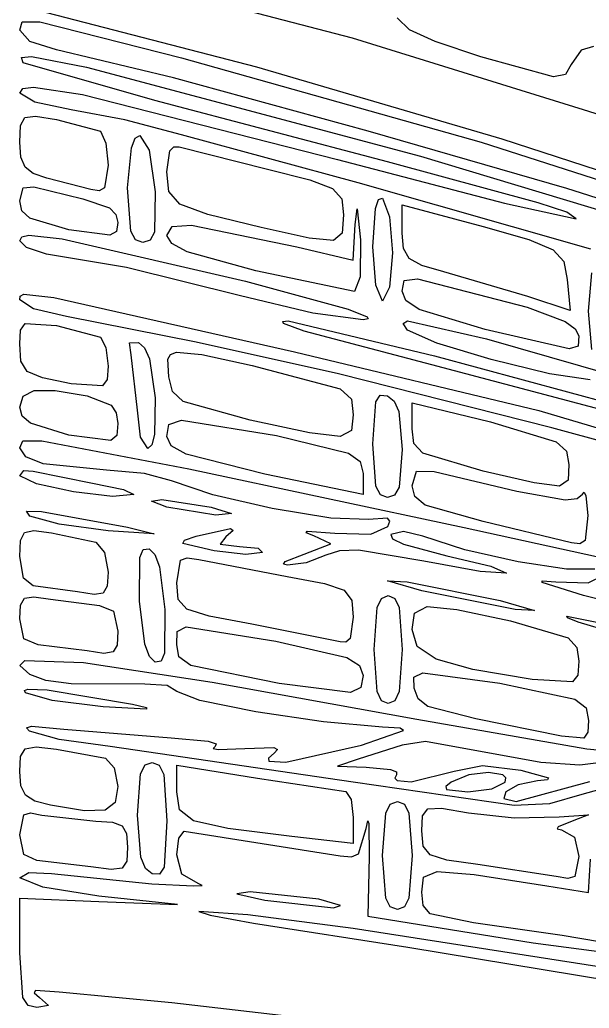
# Model space of a CAD drawing. Extents: x 1 to 276, y 11 to 133.
# Drawn here: x 171.8 to 192.29, y 50.78 to 86.32 of the extents above; entities that cross this region are included whole.
import ezdxf

# ---------------------------------------------------------------- set-up
doc = ezdxf.new("R2010")
doc.units = 0

msp = doc.modelspace()

# ---------------------------------------------------------------- linework, layer by layer
at = {"layer": 'Layer 1'}
for p, q in [((175.37688, 87.860788), (183.757077, 85.669993)), ((180.326785, 84.62222), (172.773025, 86.57844)), ((185.821181, 85.957066), (185.383224, 86.390205)), ((171.802886, 85.953317), (171.892696, 86.251641)), ((171.892696, 86.251641), (172.527448, 86.247314)), ((172.527448, 86.247314), (177.623723, 84.954603)), ((172.16735, 85.538671), (171.802886, 85.953317)), ((183.757077, 85.669993), (192.074568, 83.096874)), ((186.745642, 85.539602), (185.821181, 85.957066)), ((173.125803, 85.248114), (172.16735, 85.538671)), ((188.383452, 84.996231), (186.745642, 85.539602)), ((192.445558, 85.360739), (192.001582, 85.236869)), ((171.869429, 84.964585), (172.225426, 85.001037)), ((171.925653, 84.779272), (171.869429, 84.964585)), ((172.225426, 85.001037), (174.204246, 84.625108)), ((177.328916, 84.236584), (173.125803, 85.248114)), ((177.623723, 84.954603), (188.396108, 81.922785)), ((190.996699, 84.275152), (188.383452, 84.996231)), ((192.001582, 85.236869), (191.63536, 84.710833)), ((176.658875, 83.41508), (171.925653, 84.779272)), ((174.204246, 84.625108), (186.21713, 81.415049)), ((189.158682, 82.026104), (180.326785, 84.62222)), ((191.63536, 84.710833), (191.429122, 84.360139)), ((191.429122, 84.360139), (190.996699, 84.275152)), ((171.916137, 83.849386), (172.293231, 83.903595)), ((172.293231, 83.903595), (174.063002, 83.639755)), ((184.339425, 82.321336), (177.328916, 84.236584)), ((171.802886, 83.686719), (171.916137, 83.849386)), ((172.347002, 83.360443), (171.802886, 83.686719)), ((174.063002, 83.639755), (183.233246, 81.294884)), ((173.65497, 83.088407), (172.347002, 83.360443)), ((185.032061, 81.217273), (176.658875, 83.41508)), ((171.980333, 82.8057), (172.373791, 82.854036)), ((172.373791, 82.854036), (173.122981, 82.733865)), ((175.584843, 82.727515), (173.65497, 83.088407)), ((192.074568, 83.096874), (193.864035, 82.531591)), ((171.802886, 81.922123), (171.828176, 82.518511)), ((171.828176, 82.518511), (171.980333, 82.8057)), ((173.122981, 82.733865), (174.710482, 82.320762)), ((177.623723, 82.187765), (175.584843, 82.727515)), ((174.710482, 82.320762), (174.899351, 81.892446)), ((175.95593, 82.067821), (176.120404, 82.165055)), ((176.120404, 82.165055), (176.453035, 81.630359)), ((183.973727, 80.463033), (177.623723, 82.187765)), ((191.487584, 80.253489), (184.339425, 82.321336)), ((171.843147, 81.382196), (171.802886, 81.922123)), ((174.899351, 81.892446), (174.977888, 81.094506)), ((175.816414, 81.724033), (175.95593, 82.067821)), ((177.205637, 81.611502), (177.343546, 81.759305)), ((177.343546, 81.759305), (177.535528, 81.753848)), ((177.535528, 81.753848), (180.71053, 80.945986)), ((188.396108, 81.922785), (195.759334, 79.546869)), ((196.406252, 79.671422), (189.158682, 82.026104)), ((175.683444, 80.286292), (175.816414, 81.724033)), ((176.453035, 81.630359), (176.671928, 80.140947)), ((177.094556, 80.861672), (177.205637, 81.611502)), ((186.21713, 81.415049), (196.144568, 78.420096)), ((171.991093, 81.023245), (171.843147, 81.382196)), ((174.977888, 81.094506), (174.853622, 80.283602)), ((183.233246, 81.294884), (189.234661, 79.72855)), ((190.447556, 79.735958), (185.032061, 81.217273)), ((172.287471, 80.791029), (171.991093, 81.023245)), ((172.773025, 80.631308), (172.287471, 80.791029)), ((177.162245, 80.153195), (177.094556, 80.861672)), ((180.71053, 80.945986), (182.239349, 80.565427)), ((174.360526, 80.216442), (172.773025, 80.631308)), ((182.239349, 80.565427), (183.056769, 80.254453)), ((192.349206, 78.07208), (183.973727, 80.463033)), ((171.802886, 79.812158), (171.930459, 80.283734)), ((171.930459, 80.283734), (172.307006, 80.315572)), ((172.307006, 80.315572), (174.070896, 79.885536)), ((174.664456, 80.17311), (174.360526, 80.216442)), ((174.853622, 80.283602), (174.664456, 80.17311)), ((175.796201, 78.722074), (175.683444, 80.286292)), ((176.671928, 80.140947), (176.647763, 78.681549)), ((177.558018, 79.695741), (177.162245, 80.153195)), ((183.056769, 80.254453), (183.384577, 79.880376)), ((196.103646, 78.784163), (191.487584, 80.253489)), ((171.881148, 79.454215), (171.802886, 79.812158)), ((174.070896, 79.885536), (175.028071, 79.55829)), ((178.570932, 79.317927), (177.558018, 79.695741)), ((183.384577, 79.880376), (183.44456, 79.310508)), ((184.59713, 79.540034), (184.708128, 79.860229)), ((184.708128, 79.860229), (184.855672, 79.904233)), ((184.855672, 79.904233), (185.104821, 79.238276)), ((185.561228, 78.656457), (185.561228, 79.674927)), ((185.561228, 79.674927), (188.471646, 78.885057)), ((189.234661, 79.72855), (191.823743, 79.169749)), ((191.4849, 79.401657), (190.447556, 79.735958)), ((172.158574, 79.185933), (171.881148, 79.454215)), ((175.028071, 79.55829), (175.256561, 79.323908)), ((175.256561, 79.323908), (175.330666, 79.03393)), ((180.490044, 78.848368), (178.570932, 79.317927)), ((183.44456, 79.310508), (183.402513, 78.652262)), ((183.862602, 78.965844), (183.942771, 79.529803)), ((183.942771, 79.529803), (184.057335, 78.404927)), ((184.502894, 78.161157), (184.59713, 79.540034)), ((191.823743, 79.169749), (191.4849, 79.401657)), ((173.566776, 78.766877), (172.158574, 79.185933)), ((175.330666, 79.03393), (175.276663, 78.716374)), ((177.282636, 78.888927), (177.985629, 78.939826)), ((177.985629, 78.939826), (181.768864, 78.164332)), ((183.797338, 77.674676), (183.862602, 78.965844)), ((185.104821, 79.238276), (185.20845, 77.94314)), ((171.875135, 78.516349), (172.123043, 78.579392)), ((172.123043, 78.579392), (173.332796, 78.448539)), ((175.039668, 78.577347), (173.566776, 78.766877)), ((175.276663, 78.716374), (175.039668, 78.577347)), ((175.964283, 78.407186), (175.796201, 78.722074)), ((176.647763, 78.681549), (176.496708, 78.396531)), ((177.094556, 78.569674), (177.282636, 78.888927)), ((177.267616, 78.278814), (177.094556, 78.569674)), ((182.210476, 78.465808), (180.490044, 78.848368)), ((183.402513, 78.652262), (183.086226, 78.385568)), ((185.608616, 78.104525), (185.561228, 78.656457)), ((188.471646, 78.885057), (190.113922, 78.417478)), ((171.802886, 78.378821), (171.875135, 78.516349)), ((172.044952, 78.138507), (171.802886, 78.378821)), ((173.332796, 78.448539), (179.91678, 76.92467)), ((176.230955, 78.316732), (175.964283, 78.407186)), ((176.496708, 78.396531), (176.230955, 78.316732)), ((177.822866, 77.98296), (177.267616, 78.278814)), ((183.086226, 78.385568), (182.210476, 78.465808)), ((184.057335, 78.404927), (184.051515, 77.081877)), ((190.113922, 78.417478), (190.995553, 78.051399)), ((172.767866, 77.897764), (172.044952, 78.138507)), ((175.636525, 77.419618), (172.767866, 77.897764)), ((180.296369, 77.290148), (177.822866, 77.98296)), ((181.768864, 78.164332), (183.797338, 77.674676)), ((184.606523, 76.776195), (184.502894, 78.161157)), ((185.20845, 77.94314), (185.104821, 76.712033)), ((185.812538, 77.744614), (185.608616, 78.104525)), ((190.995553, 78.051399), (191.370175, 77.62731)), ((186.265632, 77.49014), (185.812538, 77.744614)), ((187.060534, 77.254517), (186.265632, 77.49014)), ((191.370175, 77.62731), (191.491426, 76.985701)), ((179.740391, 76.400442), (175.636525, 77.419618)), ((183.842494, 76.552842), (180.296369, 77.290148)), ((190.080314, 76.372925), (187.060534, 77.254517)), ((192.26401, 75.847286), (192.378707, 77.229029)), ((179.91678, 76.92467), (183.612747, 75.91987)), ((184.051515, 77.081877), (183.842494, 76.552842)), ((184.855672, 76.200064), (184.606523, 76.776195)), ((185.561228, 76.567659), (185.628581, 76.945434)), ((185.628581, 76.945434), (186.115663, 77.012027)), ((186.115663, 77.012027), (190.059147, 75.992983)), ((191.491426, 76.985701), (191.60114, 75.875508)), ((171.821253, 76.385834), (171.954051, 76.460409)), ((171.954051, 76.460409), (173.029142, 76.337074)), ((185.104821, 76.712033), (184.855672, 76.200064)), ((185.69589, 76.223546), (185.561228, 76.567659)), ((171.802886, 76.249806), (171.821253, 76.385834)), ((172.295188, 75.924985), (171.802886, 76.249806)), ((173.029142, 76.337074), (181.68067, 74.38361)), ((182.345436, 75.773379), (179.740391, 76.400442)), ((186.169153, 75.910521), (185.69589, 76.223546)), ((191.60114, 75.875508), (190.080314, 76.372925)), ((173.478581, 75.648319), (172.295188, 75.924985)), ((184.150116, 75.534725), (182.345436, 75.773379)), ((183.612747, 75.91987), (184.299077, 75.642366)), ((188.547141, 75.185122), (186.169153, 75.910521)), ((190.059147, 75.992983), (191.420562, 75.474488)), ((192.378707, 74.465543), (192.26401, 75.847286)), ((171.834079, 75.165636), (171.996076, 75.405035)), ((171.996076, 75.405035), (173.122981, 75.325527)), ((178.15289, 74.734271), (173.478581, 75.648319)), ((181.261923, 75.473069), (181.463359, 75.494508)), ((181.283927, 75.40687), (181.261923, 75.473069)), ((182.035036, 75.128898), (181.283927, 75.40687)), ((181.463359, 75.494508), (186.725748, 74.238618)), ((184.33186, 75.566378), (184.150116, 75.534725)), ((184.299077, 75.642366), (184.33186, 75.566378)), ((185.596506, 75.407107), (185.755256, 75.492391)), ((185.755256, 75.164661), (185.596506, 75.407107)), ((185.755256, 75.492391), (188.58997, 74.849349)), ((191.420562, 75.474488), (191.785108, 75.209254)), ((171.802886, 74.672535), (171.834079, 75.165636)), ((173.122981, 75.325527), (174.710482, 74.912424)), ((186.62309, 73.911593), (182.035036, 75.128898)), ((186.806033, 74.696756), (185.755256, 75.164661)), ((191.561232, 74.492971), (188.547141, 75.185122)), ((191.785108, 75.209254), (191.911232, 74.955463)), ((171.845368, 74.049353), (171.802886, 74.672535)), ((174.710482, 74.912424), (174.899351, 74.538215)), ((175.743813, 74.702874), (176.068325, 74.721219)), ((175.803741, 74.279188), (175.743813, 74.702874)), ((176.068325, 74.721219), (176.288795, 74.531942)), ((183.268171, 73.588448), (178.15289, 74.734271)), ((188.763967, 74.103504), (186.806033, 74.696756)), ((188.58997, 74.849349), (193.557559, 73.429919)), ((191.911232, 74.955463), (191.88511, 74.592488)), ((174.899351, 74.538215), (174.977888, 73.870318)), ((176.288795, 74.531942), (176.46498, 74.130404)), ((177.133962, 74.119473), (177.227972, 74.290454)), ((177.227972, 74.290454), (177.439617, 74.371572)), ((177.439617, 74.371572), (178.355203, 74.28282)), ((181.68067, 74.38361), (190.478865, 72.270426)), ((191.88511, 74.592488), (191.561232, 74.492971)), ((172.070512, 73.677525), (171.845368, 74.049353)), ((176.036222, 72.290578), (175.803741, 74.279188)), ((176.46498, 74.130404), (176.671928, 72.732609)), ((177.159467, 73.489318), (177.133962, 74.119473)), ((178.355203, 74.28282), (180.159491, 73.890426)), ((186.725748, 74.238618), (194.673837, 72.091964)), ((190.859816, 73.594126), (188.763967, 74.103504)), ((172.624864, 73.443016), (172.070512, 73.677525)), ((174.977888, 73.870318), (174.945262, 73.392822)), ((180.159491, 73.890426), (183.332288, 73.049404)), ((190.948457, 71.655005), (183.268171, 73.588448)), ((194.557067, 71.817856), (186.62309, 73.911593)), ((192.324335, 73.37784), (190.859816, 73.594126)), ((173.65497, 73.23179), (172.624864, 73.443016)), ((174.780641, 73.15947), (173.65497, 73.23179)), ((174.945262, 73.392822), (174.780641, 73.15947)), ((177.29371, 72.955344), (177.159467, 73.489318)), ((171.923183, 72.793811), (172.325791, 72.990887)), ((172.325791, 72.990887), (173.073284, 72.990914)), ((173.073284, 72.990914), (174.228235, 72.804576)), ((177.684401, 72.592556), (177.29371, 72.955344)), ((183.332288, 73.049404), (183.736627, 72.676683)), ((171.802886, 72.389003), (171.923183, 72.793811)), ((174.228235, 72.804576), (175.09232, 72.463748)), ((176.671928, 72.732609), (176.648645, 71.404709)), ((180.093169, 71.922278), (177.684401, 72.592556)), ((183.736627, 72.676683), (183.797338, 72.119481)), ((184.502894, 71.073847), (184.605949, 72.587529)), ((184.605949, 72.587529), (184.767659, 72.820693)), ((184.767659, 72.820693), (185.032061, 72.79999)), ((185.032061, 72.79999), (185.271162, 72.608415)), ((185.271162, 72.608415), (185.435683, 72.235236)), ((185.914006, 71.616067), (185.914006, 72.547401)), ((185.914006, 72.547401), (188.73623, 71.862306)), ((171.891367, 72.069271), (171.802886, 72.389003)), ((175.09232, 72.463748), (175.275737, 72.187584)), ((175.275737, 72.187584), (175.330666, 71.807272)), ((176.145319, 71.314397), (176.036222, 72.290578)), ((185.435683, 72.235236), (185.561228, 70.870647)), ((190.478865, 72.270426), (196.341771, 70.543269)), ((172.185827, 71.812873), (171.891367, 72.069271)), ((173.566776, 71.392053), (172.185827, 71.812873)), ((175.330666, 71.807272), (175.292985, 71.379303)), ((177.167305, 71.774232), (177.616756, 71.920514)), ((177.616756, 71.920514), (181.03297, 71.369122)), ((182.222884, 71.470739), (180.093169, 71.922278)), ((183.797338, 72.119481), (183.735541, 71.551249)), ((188.73623, 71.862306), (191.102092, 71.152164)), ((177.094556, 71.343722), (177.167305, 71.774232)), ((183.323866, 71.341032), (182.222884, 71.470739)), ((183.735541, 71.551249), (183.323866, 71.341032)), ((185.97922, 71.08992), (185.914006, 71.616067)), ((197.732069, 69.785854), (190.948457, 71.655005)), ((171.802886, 70.93203), (171.909149, 71.178876)), ((171.909149, 71.178876), (172.592932, 71.18118)), ((172.592932, 71.18118), (177.883015, 70.182024)), ((175.083192, 71.19022), (173.566776, 71.392053)), ((175.292985, 71.379303), (175.083192, 71.19022)), ((176.407344, 70.908394), (176.145319, 71.314397)), ((176.648645, 71.404709), (176.553064, 71.037505)), ((177.243687, 71.002387), (177.094556, 71.343722)), ((181.03297, 71.369122), (183.630694, 70.744485)), ((186.301048, 70.735092), (185.97922, 71.08992)), ((191.102092, 71.152164), (191.475513, 70.808304)), ((172.022937, 70.607744), (171.802886, 70.93203)), ((176.553064, 71.037505), (176.407344, 70.908394)), ((177.786221, 70.69902), (177.243687, 71.002387)), ((183.630694, 70.744485), (184.052744, 70.434034)), ((184.615342, 69.554212), (184.502894, 71.073847)), ((185.561228, 70.870647), (185.446002, 69.520345)), ((188.471646, 70.086421), (186.301048, 70.735092)), ((191.475513, 70.808304), (191.558454, 70.337246)), ((172.649156, 70.355988), (172.022937, 70.607744)), ((180.622336, 69.986585), (177.786221, 70.69902)), ((184.052744, 70.434034), (184.150116, 70.011632)), ((171.802886, 69.928377), (171.945011, 70.120994)), ((171.945011, 70.120994), (172.286897, 70.092418)), ((172.286897, 70.092418), (174.419793, 69.65956)), ((174.916505, 70.12311), (172.649156, 70.355988)), ((176.286694, 70.00612), (174.916505, 70.12311)), ((177.883015, 70.182024), (187.791491, 68.065356)), ((185.914006, 69.563957), (186.075534, 70.0933)), ((186.075534, 70.0933), (186.707756, 70.080777)), ((186.707756, 70.080777), (189.688731, 69.372399)), ((190.301153, 69.669008), (188.471646, 70.086421)), ((191.558454, 70.337246), (191.525205, 69.768425)), ((172.401385, 69.630875), (171.802886, 69.928377)), ((177.265301, 69.74599), (176.286694, 70.00612)), ((178.741792, 69.238227), (177.265301, 69.74599)), ((184.150116, 69.252101), (180.622336, 69.986585)), ((184.150116, 70.011632), (184.150116, 69.252101)), ((191.212555, 69.554344), (190.301153, 69.669008)), ((191.525205, 69.768425), (191.212555, 69.554344)), ((173.740784, 69.34303), (172.401385, 69.630875)), ((175.136936, 69.178084), (173.740784, 69.34303)), ((174.419793, 69.65956), (175.536468, 69.436957)), ((175.536468, 69.436957), (175.905694, 69.249279)), ((184.778226, 69.237852), (184.615342, 69.554212)), ((185.446002, 69.520345), (185.28277, 69.231502)), ((186.011814, 69.176827), (185.914006, 69.563957)), ((189.688731, 69.372399), (191.425148, 69.066584)), ((192.042113, 69.267976), (192.108843, 69.333224)), ((192.108843, 69.333224), (192.167702, 69.210782)), ((175.905694, 69.249279), (175.136936, 69.178084)), ((176.539901, 69.014594), (176.918167, 69.067598)), ((177.094556, 68.791726), (176.539901, 69.014594)), ((176.918167, 69.067598), (178.682057, 68.791726)), ((180.886258, 68.74538), (178.741792, 69.238227)), ((185.032061, 69.144504), (184.778226, 69.237852)), ((185.28277, 69.231502), (185.032061, 69.144504)), ((186.387963, 68.874893), (186.011814, 69.176827)), ((191.425148, 69.066584), (191.849766, 69.104954)), ((191.849766, 69.104954), (192.042113, 69.267976)), ((192.167702, 69.210782), (192.236141, 68.503506)), ((172.165189, 68.472462), (172.05025, 68.649005)), ((172.05025, 68.649005), (172.581026, 68.64497)), ((172.581026, 68.64497), (175.683444, 68.084053)), ((178.858446, 68.515854), (177.094556, 68.791726)), ((178.682057, 68.791726), (179.423905, 68.565287)), ((182.992161, 68.405792), (180.886258, 68.74538)), ((188.471646, 68.276317), (186.387963, 68.874893)), ((173.216732, 68.180582), (172.165189, 68.472462)), ((179.423905, 68.565287), (178.858446, 68.515854)), ((184.352963, 68.357809), (182.992161, 68.405792)), ((185.036868, 68.401686), (184.352963, 68.357809)), ((185.11799, 68.297732), (185.036868, 68.401686)), ((185.042644, 68.103456), (185.11799, 68.297732)), ((191.646648, 67.518903), (188.471646, 68.276317)), ((192.236141, 68.503506), (192.139171, 67.595544)), ((171.970808, 67.885836), (172.31426, 67.955295)), ((172.31426, 67.955295), (172.949414, 67.87027)), ((174.987413, 67.947175), (173.216732, 68.180582)), ((176.633872, 67.840857), (174.987413, 67.947175)), ((175.683444, 68.084053), (176.633872, 67.840857)), ((178.15289, 67.757028), (179.388627, 68.032415)), ((179.480785, 67.954622), (179.211224, 67.733392)), ((179.388627, 68.032415), (179.480785, 67.954622)), ((182.110144, 67.877871), (182.145279, 67.929581)), ((182.145279, 67.929581), (183.138349, 67.858275)), ((184.435249, 67.821454), (185.042644, 68.103456)), ((185.611587, 67.92667), (185.149889, 67.815942)), ((186.301356, 67.757734), (185.611587, 67.92667)), ((187.791491, 68.065356), (192.553994, 67.027483)), ((171.802886, 67.019017), (171.830028, 67.595781)), ((171.830028, 67.595781), (171.970808, 67.885836)), ((172.949414, 67.87027), (174.536915, 67.5376)), ((174.536915, 67.5376), (174.848418, 67.167051)), ((177.663499, 67.49659), (177.726591, 67.610603)), ((177.726591, 67.610603), (178.15289, 67.757028)), ((179.211224, 67.733392), (179.010185, 67.462282)), ((182.386226, 67.768317), (182.110144, 67.877871)), ((182.990491, 67.474012), (182.386226, 67.768317)), ((183.138349, 67.858275), (184.435249, 67.821454)), ((185.149889, 67.815942), (185.210186, 67.661028)), ((185.210186, 67.661028), (185.60581, 67.466692)), ((187.817403, 67.266634), (186.301356, 67.757734)), ((192.139171, 67.595544), (191.954806, 67.474111)), ((176.120315, 66.98246), (176.244278, 67.272372)), ((176.244278, 67.272372), (176.458497, 67.300181)), ((176.458497, 67.300181), (176.659586, 67.098265)), ((178.793888, 67.228214), (177.663499, 67.49659)), ((179.931729, 67.099274), (178.793888, 67.228214)), ((179.010185, 67.462282), (179.71111, 67.385906)), ((179.71111, 67.385906), (180.375656, 67.320068)), ((180.375656, 67.320068), (180.528497, 67.1693)), ((182.033448, 67.112503), (182.990491, 67.474012)), ((183.301172, 67.225833), (182.81344, 67.0677)), ((183.9885, 67.247176), (183.301172, 67.225833)), ((186.342278, 66.856739), (183.9885, 67.247176)), ((185.60581, 67.466692), (187.161076, 67.051825)), ((189.729697, 66.831956), (187.817403, 67.266634)), ((191.954806, 67.474111), (191.646648, 67.518903)), ((171.931782, 66.248461), (171.802886, 67.019017)), ((174.848418, 67.167051), (174.977888, 66.465508)), ((176.105719, 65.415641), (176.120315, 66.98246)), ((176.659586, 67.098265), (176.82499, 66.650849)), ((177.447334, 66.076394), (177.587034, 66.889327)), ((177.587034, 66.889327), (177.827739, 66.975663)), ((177.827739, 66.975663), (178.241084, 66.910361)), ((178.241084, 66.910361), (181.416086, 66.306758)), ((180.528497, 67.1693), (179.931729, 67.099274)), ((181.288017, 66.748717), (181.349588, 66.839144)), ((181.349588, 66.839144), (182.033448, 67.112503)), ((182.81344, 67.0677), (182.10709, 66.799809)), ((188.365813, 66.479884), (186.342278, 66.856739)), ((187.161076, 67.051825), (188.74624, 66.677042)), ((191.474576, 66.562246), (189.729697, 66.831956)), ((176.82499, 66.650849), (177.025059, 65.112251)), ((181.43937, 66.706808), (181.288017, 66.748717)), ((182.10709, 66.799809), (181.43937, 66.706808)), ((189.306672, 66.422116), (188.365813, 66.479884)), ((188.74624, 66.677042), (189.306672, 66.422116)), ((192.488377, 66.56605), (191.474576, 66.562246)), ((172.287956, 65.969502), (171.931782, 66.248461)), ((174.977888, 66.465508), (174.948161, 65.961741)), ((181.416086, 66.306758), (182.767149, 66.053904)), ((186.266784, 65.793819), (185.031311, 66.148096)), ((185.031311, 66.148096), (185.737617, 66.112377)), ((190.596825, 66.085037), (190.592542, 66.15363)), ((190.592542, 66.15363), (191.081145, 66.112024)), ((192.243725, 66.07851), (192.814696, 66.357205)), ((173.875457, 65.749016), (172.287956, 65.969502)), ((174.948161, 65.961741), (174.806747, 65.70827)), ((177.497528, 65.482933), (177.447334, 66.076394)), ((182.767149, 66.053904), (183.476927, 65.809517)), ((183.476927, 65.809517), (183.751598, 65.446332)), ((185.737617, 66.112377), (189.089008, 65.439629)), ((189.618175, 65.121071), (186.266784, 65.793819)), ((192.087621, 65.615666), (190.596825, 66.085037)), ((191.081145, 66.112024), (192.243725, 66.07851)), ((171.83301, 65.275775), (171.975086, 65.525884)), ((171.975086, 65.525884), (172.30667, 65.578878)), ((172.30667, 65.578878), (172.905317, 65.484432)), ((172.905317, 65.484432), (174.669207, 65.263946)), ((174.475295, 65.654295), (173.875457, 65.749016)), ((174.806747, 65.70827), (174.475295, 65.654295)), ((176.305788, 63.877043), (176.105719, 65.415641)), ((177.806286, 65.124951), (177.497528, 65.482933)), ((183.751598, 65.446332), (183.797338, 64.837085)), ((184.664334, 65.188981), (184.819893, 65.516954)), ((184.819893, 65.516954), (185.057108, 65.616724)), ((185.057108, 65.616724), (185.294379, 65.516954)), ((185.294379, 65.516954), (185.450059, 65.188981)), ((189.089008, 65.439629), (190.324481, 65.085352)), ((194.741967, 64.975682), (192.087621, 65.615666)), ((171.802886, 64.778876), (171.83301, 65.275775)), ((174.669207, 65.263946), (175.179457, 65.052279)), ((175.179457, 65.052279), (175.330666, 64.337904)), ((177.025059, 65.112251), (177.010463, 63.545432)), ((178.610873, 64.872274), (177.806286, 65.124951)), ((184.553341, 63.676445), (184.664334, 65.188981)), ((185.450059, 65.188981), (185.561228, 63.676445)), ((186.005783, 64.986453), (186.454286, 65.220025)), ((186.454286, 65.220025), (187.519267, 65.119164)), ((187.519267, 65.119164), (189.460483, 64.706557)), ((190.324481, 65.085352), (189.618175, 65.121071)), ((171.954095, 64.064501), (171.802886, 64.778876)), ((180.148555, 64.594726), (178.610873, 64.872274)), ((183.797338, 64.837085), (183.684802, 64.072218)), ((185.914006, 64.395759), (186.005783, 64.986453)), ((189.460483, 64.706557), (191.526175, 64.096251)), ((191.503492, 64.814501), (191.485782, 64.879418)), ((191.485782, 64.879418), (194.297422, 64.319559)), ((191.888875, 64.661445), (191.503492, 64.814501)), ((175.330666, 64.337904), (175.300542, 63.841005)), ((177.463407, 64.331785), (177.787324, 64.500358)), ((177.787324, 64.500358), (181.012861, 63.98442)), ((183.323557, 63.95902), (180.148555, 64.594726)), ((186.103767, 63.78768), (185.914006, 64.395759)), ((193.498733, 64.182329), (191.888875, 64.661445)), ((172.464345, 63.852834), (171.954095, 64.064501)), ((177.447334, 63.859537), (177.463407, 64.331785)), ((181.012861, 63.98442), (183.566533, 63.394311)), ((183.684802, 64.072218), (183.537484, 63.938311)), ((191.526175, 64.096251), (191.843421, 63.755148)), ((174.228235, 63.632348), (172.464345, 63.852834)), ((174.826882, 63.537902), (174.228235, 63.632348)), ((175.300542, 63.841005), (175.158466, 63.590896)), ((176.471192, 63.429627), (176.305788, 63.877043)), ((177.52489, 63.412578), (177.447334, 63.859537)), ((183.537484, 63.938311), (183.323557, 63.95902)), ((184.664334, 62.163909), (184.553341, 63.676445)), ((185.561228, 63.676445), (185.450059, 62.163909)), ((186.780164, 63.330282), (186.103767, 63.78768)), ((191.843421, 63.755148), (191.911232, 63.255228)), ((171.802048, 63.106796), (171.984699, 63.288582)), ((171.984699, 63.288582), (174.098765, 63.206765)), ((175.158466, 63.590896), (174.826882, 63.537902)), ((176.672281, 63.227711), (176.471192, 63.429627)), ((177.010463, 63.545432), (176.8865, 63.25552)), ((177.960891, 63.106709), (177.52489, 63.412578)), ((183.566533, 63.394311), (184.029312, 63.108417)), ((188.103864, 62.956888), (186.780164, 63.330282)), ((172.165895, 62.780742), (171.802048, 63.106796)), ((174.098765, 63.206765), (178.726639, 62.510122)), ((176.8865, 63.25552), (176.672281, 63.227711)), ((181.12822, 62.451247), (177.960891, 63.106709)), ((184.029312, 63.108417), (184.150116, 62.749697)), ((190.235536, 62.600825), (188.103864, 62.956888)), ((191.911232, 63.255228), (191.87736, 62.755805)), ((172.741727, 62.569924), (172.165895, 62.780742)), ((173.651002, 62.439341), (172.741727, 62.569924)), ((184.150116, 62.749697), (184.073778, 62.311745)), ((185.982081, 62.687548), (186.307794, 62.842169)), ((185.987031, 62.283325), (185.982081, 62.687548)), ((186.307794, 62.842169), (189.073839, 62.471003)), ((191.681265, 62.517128), (190.235536, 62.600825)), ((191.87736, 62.755805), (191.681265, 62.517128)), ((171.971338, 62.206523), (172.092743, 62.255648)), ((172.009614, 62.115755), (171.971338, 62.206523)), ((172.092743, 62.255648), (172.79212, 62.231334)), ((172.79212, 62.231334), (175.859833, 61.709002)), ((176.300805, 62.432903), (173.651002, 62.439341)), ((177.110607, 62.382411), (176.300805, 62.432903)), ((177.447334, 62.172905), (177.110607, 62.382411)), ((178.726639, 62.510122), (186.086867, 61.173485)), ((183.694724, 62.130836), (181.12822, 62.451247)), ((184.073778, 62.311745), (183.694724, 62.130836)), ((186.128776, 61.909143), (185.987031, 62.283325)), ((189.073839, 62.471003), (191.772237, 61.895181)), ((172.962776, 61.845836), (172.009614, 62.115755)), ((178.283071, 61.845064), (177.447334, 62.172905)), ((184.819893, 61.835936), (184.664334, 62.163909)), ((185.450059, 62.163909), (185.294379, 61.835936)), ((186.487314, 61.630112), (186.128776, 61.909143)), ((191.772237, 61.895181), (192.179288, 61.582796)), ((174.801499, 61.619044), (172.962776, 61.845836)), ((176.355795, 61.536891), (174.801499, 61.619044)), ((175.859833, 61.709002), (176.35849, 61.590717)), ((176.35849, 61.590717), (176.355795, 61.536891)), ((180.293326, 61.436393), (178.283071, 61.845064)), ((185.057108, 61.736166), (184.819893, 61.835936)), ((185.294379, 61.835936), (185.057108, 61.736166)), ((188.207063, 61.18301), (186.487314, 61.630112)), ((192.179288, 61.582796), (192.26401, 61.125155)), ((182.732671, 61.075744), (180.293326, 61.436393)), ((186.086867, 61.173485), (192.200686, 60.102142)), ((191.29387, 60.557535), (188.207063, 61.18301)), ((172.048849, 60.864843), (172.226131, 60.918471)), ((172.155664, 60.743449), (172.048849, 60.864843)), ((172.226131, 60.918471), (173.390387, 60.819649)), ((173.390387, 60.819649), (177.245545, 60.497915)), ((184.855672, 60.891968), (182.732671, 61.075744)), ((185.487034, 60.855985), (184.855672, 60.891968)), ((185.609206, 60.767879), (185.487034, 60.855985)), ((192.26401, 61.125155), (192.231786, 60.705867)), ((173.22392, 60.445836), (172.155664, 60.743449)), ((175.049149, 60.187118), (173.22392, 60.445836)), ((177.245545, 60.497915), (178.57468, 60.37969)), ((184.095788, 60.23686), (185.609206, 60.767879)), ((192.097234, 60.493682), (191.29387, 60.557535)), ((192.231786, 60.705867), (192.097234, 60.493682)), ((171.832585, 59.837741), (171.992328, 60.112285)), ((171.992328, 60.112285), (172.388079, 60.176948)), ((172.388079, 60.176948), (173.125803, 60.096454)), ((173.125803, 60.096454), (174.889693, 59.776837)), ((183.797691, 58.904417), (175.049149, 60.187118)), ((178.57468, 60.37969), (178.863754, 60.291292)), ((178.833046, 60.196643), (178.761338, 60.119925)), ((178.761338, 60.119925), (178.938306, 60.080314)), ((178.863754, 60.291292), (178.833046, 60.196643)), ((178.938306, 60.080314), (179.898436, 60.122207)), ((179.898436, 60.122207), (180.941953, 60.156029)), ((180.941953, 60.156029), (181.07904, 60.084156)), ((181.07904, 60.084156), (180.95677, 59.953579)), ((181.373621, 59.63114), (184.095788, 60.23686)), ((185.561228, 60.234037), (183.973727, 59.737326)), ((186.396959, 60.367035), (185.561228, 60.234037)), ((190.544614, 59.612707), (186.396959, 60.367035)), ((192.200686, 60.102142), (193.269813, 60.0094)), ((171.802886, 59.288592), (171.832585, 59.837741)), ((174.889693, 59.776837), (175.201196, 59.419032)), ((180.95677, 59.953579), (180.747842, 59.777215)), ((180.747842, 59.777215), (180.766154, 59.666351)), ((183.973727, 59.737326), (183.229321, 59.481474)), ((175.201196, 59.419032), (175.330666, 58.748489)), ((176.148935, 59.2142), (176.311852, 59.526965)), ((176.311852, 59.526965), (176.565389, 59.619498)), ((176.565389, 59.619498), (176.821605, 59.520615)), ((176.821605, 59.520615), (176.984225, 59.180333)), ((177.447334, 58.556225), (177.447334, 59.521778)), ((177.447334, 59.521778), (180.357753, 59.04835)), ((180.766154, 59.666351), (181.373621, 59.63114)), ((183.229321, 59.481474), (184.266886, 59.443109)), ((184.266886, 59.443109), (185.143803, 59.365321)), ((185.143803, 59.365321), (185.350256, 59.281184)), ((187.429893, 59.29847), (188.445056, 59.506256)), ((188.445056, 59.506256), (189.827725, 59.336217)), ((191.951873, 59.518416), (190.544614, 59.612707)), ((192.807641, 59.625142), (191.951873, 59.518416)), ((171.845611, 58.775438), (171.802886, 59.288592)), ((176.036222, 57.716966), (176.148935, 59.2142)), ((176.984225, 59.180333), (177.094556, 57.513766)), ((180.357753, 59.04835), (183.532754, 58.56822)), ((185.3545, 59.178526), (185.289144, 59.050054)), ((185.289144, 59.050054), (185.374972, 58.965938)), ((185.350256, 59.281184), (185.3545, 59.178526)), ((185.883403, 58.92404), (187.429893, 59.29847)), ((187.962704, 59.168339), (187.325118, 58.913942)), ((188.662367, 59.253138), (187.962704, 59.168339)), ((189.178476, 59.168339), (188.662367, 59.253138)), ((189.290937, 59.06234), (189.178476, 59.168339)), ((189.265397, 58.913942), (189.290937, 59.06234)), ((189.827725, 59.336217), (190.818679, 59.059022)), ((190.818679, 59.059022), (190.792132, 58.987761)), ((172.008688, 58.440646), (171.845611, 58.775438)), ((175.330666, 58.748489), (175.235471, 58.180373)), ((189.584793, 58.070582), (183.797691, 58.904417)), ((185.374972, 58.965938), (185.883403, 58.92404)), ((187.325118, 58.913942), (187.128064, 58.750407)), ((187.128064, 58.750407), (187.151243, 58.644155)), ((187.921666, 58.566456), (188.780724, 58.66638)), ((188.780724, 58.66638), (189.265397, 58.913942)), ((189.733952, 58.818135), (189.284271, 58.564559)), ((189.661919, 58.208386), (192.309166, 58.929817)), ((190.432739, 58.951689), (189.733952, 58.818135)), ((190.792132, 58.987761), (190.432739, 58.951689)), ((193.416227, 58.856175), (192.016713, 58.462033)), ((172.344472, 58.226703), (172.008688, 58.440646)), ((177.543108, 57.915751), (177.447334, 58.556225)), ((183.532754, 58.56822), (183.719683, 58.290804)), ((187.151243, 58.644155), (187.921666, 58.566456)), ((189.284271, 58.564559), (189.216118, 58.318723)), ((189.216118, 58.318723), (189.661919, 58.208386)), ((192.016713, 58.462033), (190.854083, 58.132842)), ((172.905317, 58.076094), (172.344472, 58.226703)), ((174.135575, 57.875463), (172.905317, 58.076094)), ((175.235471, 58.180373), (174.8747, 57.899793)), ((183.719683, 58.290804), (183.797338, 57.633711)), ((184.967855, 57.796782), (185.130707, 58.114668)), ((185.130707, 58.114668), (185.384839, 58.208386)), ((185.384839, 58.208386), (185.638971, 58.114668)), ((185.638971, 58.114668), (185.801823, 57.796782)), ((186.294207, 57.703379), (186.479553, 57.955047)), ((186.479553, 57.955047), (186.977439, 57.96826)), ((186.977439, 57.96826), (187.942479, 57.803044)), ((190.854083, 58.132842), (189.584793, 58.070582)), ((171.802886, 57.014938), (171.946555, 57.732224)), ((171.946555, 57.732224), (172.187756, 57.80085)), ((172.187756, 57.80085), (172.596636, 57.72508)), ((172.596636, 57.72508), (174.536915, 57.507769)), ((174.8747, 57.899793), (174.135575, 57.875463)), ((176.158327, 56.206768), (176.036222, 57.716966)), ((178.048159, 57.519455), (177.543108, 57.915751)), ((183.797338, 57.633711), (183.797338, 56.706257)), ((184.855672, 56.268107), (184.967855, 57.796782)), ((185.801823, 57.796782), (185.914006, 56.268107)), ((186.266784, 57.153227), (186.294207, 57.703379)), ((187.942479, 57.803044), (189.592334, 57.630359)), ((189.592334, 57.630359), (191.205676, 57.656641)), ((191.205676, 57.656641), (192.267317, 57.732488)), ((192.267317, 57.732488), (191.734843, 57.528936)), ((174.536915, 57.507769), (175.138733, 57.474238)), ((175.138733, 57.474238), (175.485888, 57.343771)), ((175.485888, 57.343771), (175.64519, 57.062028)), ((177.094556, 57.513766), (176.992691, 55.852623)), ((179.289083, 57.241229), (178.048159, 57.519455)), ((181.592475, 56.954966), (179.289083, 57.241229)), ((183.992777, 56.332886), (184.265474, 57.237188)), ((184.265474, 57.237188), (184.32381, 57.513441)), ((184.32381, 57.513441), (184.36412, 57.417325)), ((184.36412, 57.417325), (184.376247, 56.238826)), ((191.168811, 57.308052), (191.137744, 57.23123)), ((191.137744, 57.23123), (191.29387, 57.19168)), ((191.734843, 57.528936), (191.168811, 57.308052)), ((171.950435, 56.31141), (171.802886, 57.014938)), ((175.64519, 57.062028), (175.683444, 56.574671)), ((177.447334, 56.292801), (177.525122, 56.897419)), ((177.525122, 56.897419), (177.711917, 57.14723)), ((177.711917, 57.14723), (183.333788, 56.263874)), ((183.797338, 56.706257), (181.592475, 56.954966)), ((186.314122, 56.613014), (186.266784, 57.153227)), ((191.29387, 57.19168), (191.759846, 56.934681)), ((191.759846, 56.934681), (191.911232, 56.230007)), ((175.683444, 56.574671), (175.652355, 56.06526)), ((186.560824, 56.295183), (186.314122, 56.613014)), ((172.420247, 56.087837), (171.950435, 56.31141)), ((176.322419, 55.809832), (176.158327, 56.206768)), ((177.635453, 55.596241), (177.447334, 56.292801)), ((183.333788, 56.263874), (183.734654, 56.218062)), ((183.734654, 56.218062), (183.992777, 56.332886)), ((184.376247, 56.238826), (184.326505, 54.092878)), ((184.967855, 54.739432), (184.855672, 56.268107)), ((185.914006, 56.268107), (185.801823, 54.739432)), ((187.163921, 56.106072), (186.560824, 56.295183)), ((191.911232, 56.230007), (191.76505, 55.512853)), ((174.360526, 55.865235), (172.420247, 56.087837)), ((175.094084, 55.765839), (174.360526, 55.865235)), ((175.490298, 55.814082), (175.094084, 55.765839)), ((175.652355, 56.06526), (175.490298, 55.814082)), ((176.565389, 55.611234), (176.322419, 55.809832)), ((176.992691, 55.852623), (176.83113, 55.59547)), ((188.280441, 55.952018), (187.163921, 56.106072)), ((191.102665, 55.512457), (188.280441, 55.952018)), ((192.26401, 54.943073), (192.330685, 56.134757)), ((171.802886, 55.470829), (172.132866, 55.661197)), ((172.6365, 55.13516), (171.802886, 55.470829)), ((172.132866, 55.661197), (172.949414, 55.621112)), ((172.949414, 55.621112), (176.548808, 55.255766)), ((176.83113, 55.59547), (176.565389, 55.611234)), ((178.241084, 55.257398), (177.635453, 55.596241)), ((186.266784, 54.953656), (186.33116, 55.496102)), ((186.33116, 55.496102), (186.813281, 55.700443)), ((186.813281, 55.700443), (188.146633, 55.588805)), ((188.146633, 55.588805), (190.764703, 55.183315)), ((191.519367, 55.441664), (191.102665, 55.512457)), ((191.76505, 55.512853), (191.519367, 55.441664)), ((174.640632, 54.814309), (172.6365, 55.13516)), ((176.548808, 55.255766), (178.056108, 55.181622)), ((178.056108, 55.181622), (178.366733, 55.197134)), ((178.366733, 55.197134), (178.241084, 55.257398)), ((190.764703, 55.183315), (192.26401, 54.943073)), ((171.802886, 52.769255), (171.802886, 54.738462)), ((171.802886, 54.738462), (174.640632, 54.621339)), ((177.478378, 54.504217), (174.640632, 54.814309)), ((180.093169, 54.968826), (179.613744, 54.88848)), ((179.613744, 54.88848), (180.622336, 54.662614)), ((182.562615, 54.700714), (180.093169, 54.968826)), ((185.130707, 54.421546), (184.967855, 54.739432)), ((185.801823, 54.739432), (185.638971, 54.421546)), ((186.319932, 54.472219), (186.266784, 54.953656)), ((174.640632, 54.621339), (177.478378, 54.504217)), ((180.622336, 54.662614), (183.087372, 54.395517)), ((183.34242, 54.479407), (182.562615, 54.700714)), ((183.087372, 54.395517), (183.34242, 54.479407)), ((185.384839, 54.327828), (185.130707, 54.421546)), ((185.638971, 54.421546), (185.384839, 54.327828)), ((186.562853, 54.177148), (186.319932, 54.472219)), ((180.007229, 54.138756), (178.241084, 54.2608)), ((178.241084, 54.2608), (178.655191, 54.124446)), ((178.655191, 54.124446), (180.210379, 53.835659)), ((183.792179, 53.650627), (180.007229, 54.138756)), ((184.326505, 54.092878), (190.2754, 53.132969)), ((188.118868, 53.846992), (186.562853, 54.177148)), ((180.210379, 53.835659), (185.757373, 52.969985)), ((191.312921, 53.396494), (188.118868, 53.846992)), ((194.36692, 52.003021), (183.792179, 53.650627)), ((192.654888, 53.171069), (191.312921, 53.396494)), ((185.757373, 52.969985), (200.325693, 50.566862)), ((190.2754, 53.132969), (196.373168, 52.322285)), ((171.918553, 51.169892), (171.802886, 52.769255)), ((172.372667, 51.412206), (172.325543, 51.330681)), ((172.325543, 51.330681), (172.508442, 51.17117)), ((173.213998, 51.356379), (172.372667, 51.412206)), ((177.270945, 50.977143), (173.213998, 51.356379)), ((172.106644, 50.879484), (171.918553, 51.169892)), ((172.420247, 50.80534), (172.106644, 50.879484)), ((172.833836, 50.873823), (172.420247, 50.80534)), ((172.508442, 51.17117), (172.833836, 50.873823)), ((187.325118, 49.816856), (177.270945, 50.977143))]:
    msp.add_line(p, q, dxfattribs=at)

doc.saveas('drawing.dxf')
